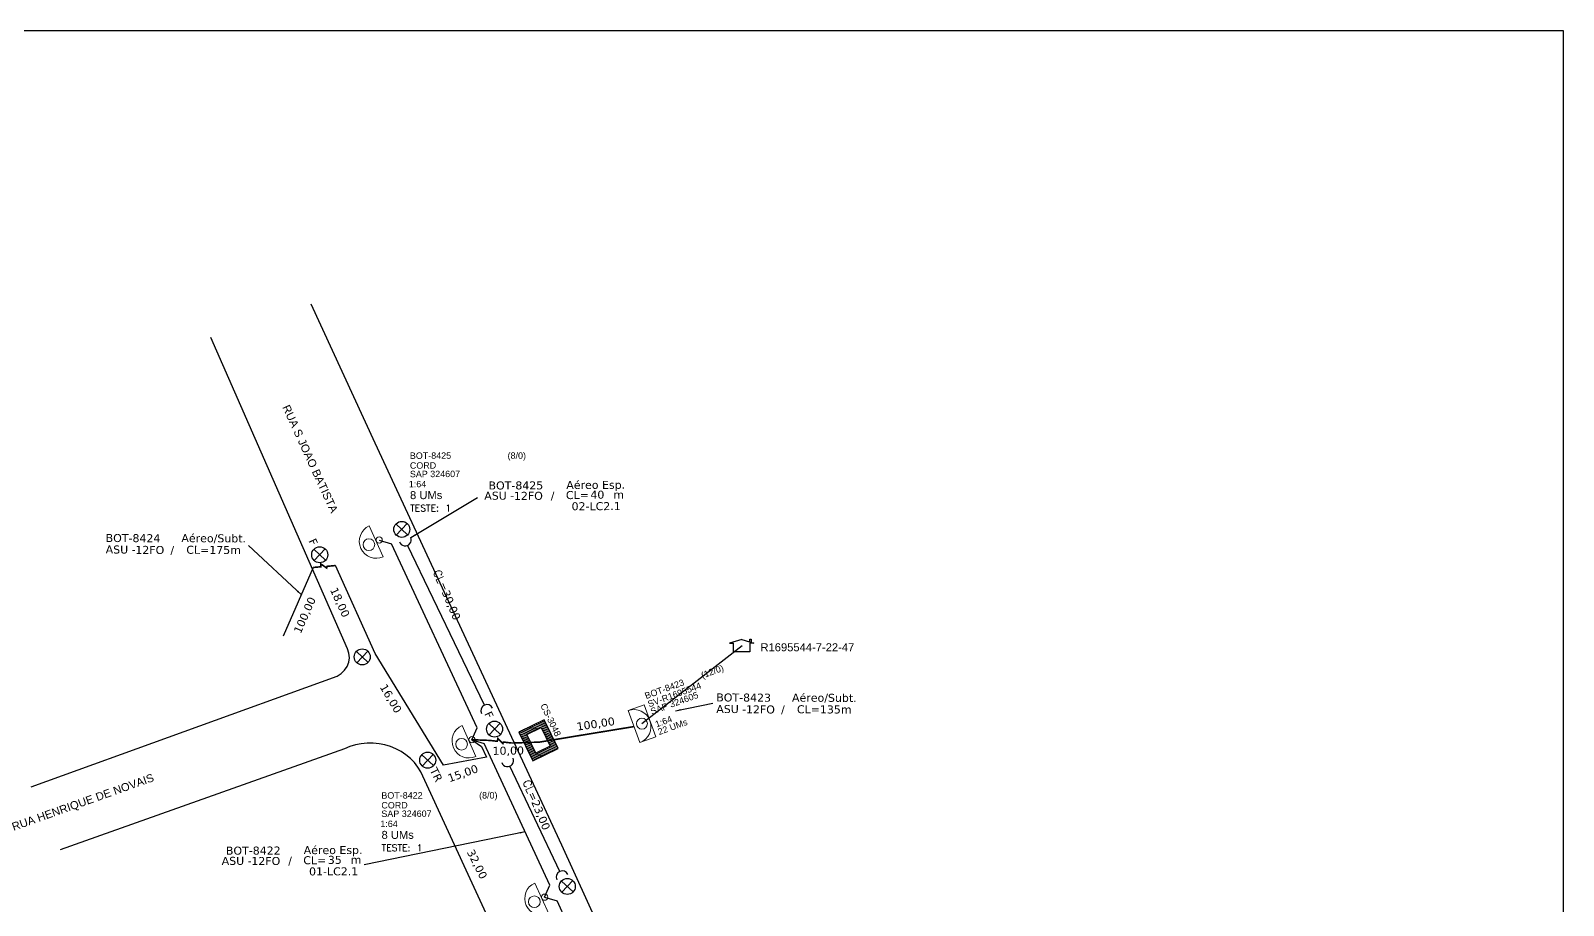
# Model space of a CAD drawing. Extents: x -89 to 749, y 705 to 1299.
# Drawn here: x 462 to 749.2, y 1135.2 to 1299 of the extents above; entities that cross this region are included whole.
import ezdxf
from ezdxf.enums import TextEntityAlignment as Align

# ---------------------------------------------------------------- set-up
doc = ezdxf.new("R2010")
doc.units = 0
for name, color, linetype in [('10.1-Caixas Subterrâneas', 5, 'Continuous'), ('10.4-Postes', 1, 'Continuous'), ('CAP a instalar', 1, 'Continuous'), ('label_cabos', 7, 'Continuous'), ('Legenda', 1, 'Continuous'), ('medidas', 3, 'Continuous'), ('QUADRA', 7, 'Continuous'), ('Subida Lateral', 5, 'Continuous'), ('surveys', 7, 'Continuous'), ('surveys legendas', 7, 'Continuous')]:
    doc.layers.add(name, color=color, linetype=linetype)
for name, color, linetype, lineweight in [("20.0-LEGENDA DOS CDO'S", 1, 'Continuous', 0), ('20.1-CDO_INTERIOR', 1, 'Continuous', 0), ('20.2-CDO_POSTE', 1, 'Continuous', 5), ('20.6-CORDOALHA_SUPORTE', 7, 'Continuous', 25), ('CORDOALHA_SUPORTE', 7, 'Continuous', 25), ('Segmento Logradouro Texto', 7, 'Continuous', 0)]:
    doc.layers.add(name, color=color, linetype=linetype, lineweight=lineweight)
doc.layers.add('DROP DE CLIENTE', color=140, linetype='Continuous', plot=False)
doc.layers.add('EXTRA', color=50, linetype='Continuous', plot=False)
doc.styles.add('ARIAL', font='arial.ttf')
doc.styles.add('DIGICADE', font='arial.ttf')
doc.styles.add('ROMANS', font='romans')
doc.styles.add('siredit', font='verdana.ttf')
doc.linetypes.add('FENCELINE1', pattern='A,0.25,-0.1,[133,ltypeshp.shx,S=0.1,R=0,X=-0.1,Y=0],-0.1,1', length=1.45)
doc.dimstyles.new('CC', dxfattribs={"dimtxt": 1, "dimasz": 2, "dimexe": 0.18, "dimexo": 0.0625, "dimgap": 0.09, "dimtad": 0, "dimdec": 0, "dimrnd": 1, "dimzin": 0, "dimdsep": 46, "dimtxsty": 'siredit', "dimblk": 'NONE', "dimcen": 0, "dimse1": 1, "dimse2": 1, "dimsd1": 1, "dimsd2": 1, "dimclrt": 7, "dimadec": 0, "dimazin": 0, "dimtfac": 1, "dimtdec": 0, "dimtofl": 0, "dimtmove": 0, "dimatfit": 3, "dimfxl": 0, "dimtolj": 1, "dimtzin": 0, "dimarcsym": 0})

# ---------------------------------------------------------------- blocks, each defined once
blk = doc.blocks.new('SURVEY_SURVEY')
for p, q in [((0, 0.0000152), (-0.0000151, 0.0000108)), ((-0.0000151, 0.0000108), (-0.0000104, 0.0000108)), ((-0.0000103, 0), (-0.0000103, 0.0000108)), ((0.0000103, 0), (-0.0000103, 0)), ((0, 0.0000152), (0.0000151, 0.0000108)), ((0.0000101, 0.0000159), (0.0000117, 0.0000159)), ((0.0000101, 0.0000123), (0.0000101, 0.0000159)), ((0.0000151, 0.0000108), (0.0000103, 0.0000108)), ((0.0000103, 0.0000108), (0.0000103, 0)), ((0.0000117, 0.0000159), (0.0000117, 0.0000119))]:
    blk.add_line(p, q)
blk = doc.blocks.new('*U94')
at = {"color": 0}
blk.add_line((2.14, -0.58), (-2.1, -0.68), dxfattribs=at)
for centre, radius in [((0, 0.38), 0.733), ((0.03, -1.03), 0.393)]:
    blk.add_circle(centre, radius, dxfattribs=at)
blk.add_arc((0.02, -0.63), 2.12, 1.3782, 181.3782, dxfattribs=at)
blk = doc.blocks.new('*X65')
at = {"color": 0, "linetype": 'Continuous'}
for p, q in [((-1.25, 0.34099), (-0.49099, 1.1)), ((-1.25, 0.517767), (-0.667767, 1.1)), ((-1.25, 0.694544), (-0.844544, 1.1)), ((-1.25, 0.87132), (-1.02132, 1.1)), ((-1.25, 1.048097), (-1.198097, 1.1)), ((-1.25, 0.164214), (-0.8035, 0.610714)), ((-1.25, -0.012563), (-0.8035, 0.433937)), ((-1.25, -0.18934), (-0.8035, 0.25716)), ((-1.25, -0.366117), (-0.8035, 0.080383)), ((-0.789214, 0.625), (-0.314214, 1.1)), ((-0.612437, 0.625), (-0.137437, 1.1)), ((-0.43566, 0.625), (0.03934, 1.1)), ((-0.258883, 0.625), (0.216117, 1.1)), ((-0.082107, 0.625), (0.392893, 1.1)), ((0.09467, 0.625), (0.56967, 1.1)), ((0.271447, 0.625), (0.746447, 1.1)), ((0.448223, 0.625), (0.923223, 1.1)), ((0.625, 0.625), (1.1, 1.1)), ((0.801777, 0.625), (1.25, 1.073223)), ((0.8035, 0.449947), (1.25, 0.896447)), ((0.8035, 0.27317), (1.25, 0.71967)), ((0.8035, 0.096393), (1.25, 0.542893)), ((0.8035, -0.080383), (1.25, 0.366117)), ((0.8035, -0.25716), (1.25, 0.18934)), ((0.8035, -0.433937), (1.25, 0.012563)), ((-1.25, -0.542893), (-0.8035, -0.096393)), ((-1.25, -0.71967), (-0.8035, -0.27317)), ((-1.25, -0.896447), (-0.8035, -0.449947)), ((-1.25, -1.073223), (-0.801777, -0.625)), ((-1.1, -1.1), (-0.625, -0.625)), ((-0.923223, -1.1), (-0.448223, -0.625)), ((-0.746447, -1.1), (-0.271447, -0.625)), ((-0.56967, -1.1), (-0.09467, -0.625)), ((-0.392893, -1.1), (0.082107, -0.625)), ((-0.216117, -1.1), (0.258883, -0.625)), ((-0.03934, -1.1), (0.43566, -0.625)), ((0.137437, -1.1), (0.612437, -0.625)), ((0.314214, -1.1), (0.789214, -0.625)), ((0.49099, -1.1), (1.25, -0.34099)), ((0.667767, -1.1), (1.25, -0.517767)), ((0.8035, -0.610714), (1.25, -0.164214)), ((0.844544, -1.1), (1.25, -0.694544)), ((1.02132, -1.1), (1.25, -0.87132)), ((1.198097, -1.1), (1.25, -1.048097))]:
    blk.add_line(p, q, dxfattribs=at)
blk = doc.blocks.new('MANHOLE_MQ')
at = {"color": 0, "linetype": 'Continuous'}
for p, q in [((0.00000623, 0.00000569), (-0.00000627, 0.00000569)), ((-0.00000627, 0.00000569), (-0.00000627, -0.00000531)), ((-0.00000404, 0.00000331), (0.00000399, 0.00000331)), ((-0.00000404, -0.00000294), (-0.00000404, 0.00000331)), ((0.00000399, 0.00000331), (0.00000399, -0.00000294)), ((0.00000623, -0.00000531), (0.00000623, 0.00000569)), ((-0.00000627, -0.00000531), (0.00000623, -0.00000531)), ((0.00000399, -0.00000294), (-0.00000404, -0.00000294)), ((0.00000399, -0.00000294), (0.00000399, -0.00000294))]:
    blk.add_line(p, q, dxfattribs=at)
at = {"color": 0, "linetype": 'Continuous', "xscale": 5e-06, "yscale": 5e-06, "zscale": 1e-05}
blk.add_blockref('*X65', (-0.00000002, 0.00000019), dxfattribs=at)
blk = doc.blocks.new('Inst CDOE-8 CAIXA DIST OPT CDOE 48F_8D C_SPL OPTAP')
at = {"layer": "20.0-LEGENDA DOS CDO'S", "color": 0, "style": 'ARIAL'}
for tag, p, height in [('FID', (0.12, 5.25), 0.8), ('CORDOALHA', (0.12, 4.02), 0.8), ('1:XX', (-0.01, 1.7), 0.8), ('SAP', (0.12, 2.96), 0.8), ('UMS', (0.14, 0.22), 1)]:
    blk.add_attdef(tag, p, '', height=height, rotation=0.118, dxfattribs=at)
at = {"layer": "20.0-LEGENDA DOS CDO'S", "color": 0}
for tag, p, style, flags in [('ID_ATIVIDADE', (0.12, 6.47), 'ARIAL', 3), ('FATOR', (7.92, 6.47), 'ARIAL', 1), ('QTDE', (0.23, -0.97), 'DIGICADE', 3)]:
    blk.add_attdef(tag, p, '', height=0.8, rotation=0.118, dxfattribs=dict(at, style=style, flags=flags))
at = {"layer": "20.0-LEGENDA DOS CDO'S", "color": 0, "style": 'ARIAL'}
blk.add_attdef('FIBRAS_UTILIZADAS', text='', height=0.8, rotation=0.118, dxfattribs=at).set_placement((13.48, 5.26), align=Align.CENTER)
blk = doc.blocks.new('Teste  FTTH')
at = {"color": 0, "lineweight": 0, "style": 'ROMANS'}
for tag, p in [('TESTE', (-2.3, -0.29)), ('QTDE', (0.21, -0.29))]:
    blk.add_attdef(tag, p, '', height=0.48, dxfattribs=at)
for tag, p, flags in [('FID', (-2.23, -1.25), 1), ('FATOR', (-2.23, -2.03), 3), ('ID_ATIVIDADE', (-2.23, -2.72), 3)]:
    blk.add_attdef(tag, p, '', height=0.48, dxfattribs=dict(at, flags=flags))
blk = doc.blocks.new('Inst CORD ALUMINIO 4.8 MM 3F(sem recursos)')
at = {"layer": '20.6-CORDOALHA_SUPORTE', "color": 0, "lineweight": 0, "style": 'ROMANS'}
blk.add_attdef('LANCE', text='', height=1, dxfattribs=at).set_placement((-0.54, -2.21), align=Align.RIGHT)
at = {"layer": '20.6-CORDOALHA_SUPORTE', "color": 0, "style": 'siredit'}
blk.add_attdef('QTDE', (-0.54, -2.21), '', height=1, rotation=359.69, dxfattribs=at)
at = {"layer": '20.6-CORDOALHA_SUPORTE', "color": 0, "lineweight": 0, "style": 'ROMANS'}
for tag, p, flags in [('FATOR', (-5.2, -4.44), 3), ('ID_ATIVIDADE', (-5.2, -6.67), 3), ('FID', (-5.2, -8.9), 1)]:
    blk.add_attdef(tag, p, '', height=1, dxfattribs=dict(at, flags=flags))
blk = doc.blocks.new('Inst CB ESP CFOA-SM-ASU-120-S-12')
at = {"layer": 'label_cabos', "color": 0, "style": 'siredit'}
for tag, flags, p in [('ID_ATIVIDADE', 3, (1.31, 2.67)), ('FATOR', 1, (11.56, 2.55))]:
    blk.add_attdef(tag, text='', height=1, rotation=359.69, dxfattribs=dict(at, flags=flags)).set_placement(p, align=Align.MIDDLE_CENTER)
for tag, p in [('TIPO_CABO', (1.26, 0)), ('DESTINO_CABO', (3.13, 1.26)), ('CABO', (4.69, -0.05)), ('/', (7.71, -0.05)), ('LANCE', (10.81, 0)), ('TIPO_CABO', (13.11, 1.24)), ('UND', (15.96, 0)), ('FID', (13.15, -1.41))]:
    blk.add_attdef(tag, text='', height=1, rotation=359.69, dxfattribs=at).set_placement(p, align=Align.MIDDLE_CENTER)
blk.add_attdef('QTDE', (12.43, -0.47), '', height=1, rotation=359.69, dxfattribs=at)
blk = doc.blocks.new('_None')
blk = doc.blocks.new('LEGENDA DOS CABOS')
at = {"layer": 'EXTRA', "color": 0, "style": 'siredit'}
for tag, p in [('ID', (4.6, 0.97)), ('XX', (9.03, 0.97))]:
    blk.add_attdef(tag, text='', height=0.48, rotation=359.69, dxfattribs=at).set_placement(p, align=Align.MIDDLE_CENTER)
at = {"layer": 'Legenda', "color": 0, "style": 'siredit'}
for tag, p in [('TIPO_CABO', (1.31, 0)), ('CABO', (4.69, -0.05)), ('/', (6.81, -0.05)), ('METROS', (10.03, -0.05))]:
    blk.add_attdef(tag, text='', height=0.8, rotation=359.69, dxfattribs=at).set_placement(p, align=Align.MIDDLE_CENTER)

msp = doc.modelspace()

# ---------------------------------------------------------------- linework, layer by layer
msp.add_lwpolyline([(-89.32, 705.02), (749.25, 705.02), (749.25, 1299.02), (-89.32, 1299.02), (-89.32, 705.02)])
at = {"layer": '10.4-Postes', "color": 1}
for p, q in [((530.44, 1206.62), (532.63, 1204.57)), ((532.56, 1206.69), (530.51, 1204.5)), ((515.06, 1201.87), (517.25, 1199.82)), ((517.18, 1201.94), (515.13, 1199.75)), ((523.02, 1182.72), (525.21, 1180.67)), ((525.14, 1182.79), (523.09, 1180.6)), ((547.83, 1169.21), (550.02, 1167.16)), ((549.95, 1169.28), (547.9, 1167.09)), ((535.29, 1163.38), (537.48, 1161.33)), ((537.41, 1163.45), (535.36, 1161.26)), ((561.47, 1139.72), (563.66, 1137.67)), ((563.59, 1139.79), (561.54, 1137.6))]:
    msp.add_line(p, q, dxfattribs=at)
for centre in [(531.54, 1205.6), (516.15, 1200.84), (524.12, 1181.7), (548.92, 1168.19), (536.39, 1162.36), (562.56, 1138.7)]:
    msp.add_circle(centre, 1.5, dxfattribs=at)
at = {"layer": '20.1-CDO_INTERIOR', "color": 1, "lineweight": 18}
msp.add_lwpolyline([(579.14, 1166.75), (576.95, 1172.74), (573.96, 1171.65), (576.15, 1165.66)], close=True, dxfattribs=at)
msp.add_circle((576.55, 1169.2), 1.02, dxfattribs=at)
msp.add_arc((575.05, 1168.65), 3.19, 290.0944, 110.0944, dxfattribs=at)
at = {"layer": 'CAP a instalar', "color": 7, "linetype": 'FENCELINE1', "ltscale": 5}
for points in [[(527.29, 1203.6), (529.61, 1202.89)], [(545.66, 1168.44), (529.61, 1202.89)], [(544.67, 1166.19), (545.66, 1168.44)], [(544.67, 1166.19), (547, 1165.48)], [(559.3, 1138.95), (547, 1165.48)], [(558.31, 1136.7), (559.3, 1138.95)], [(558.31, 1136.7), (560.64, 1135.99)], [(566.09, 1124.01), (560.64, 1135.99)]]:
    msp.add_lwpolyline(points, dxfattribs=at)
at = {"layer": 'CAP a instalar', "color": 8, "linetype": 'FENCELINE1', "ltscale": 5}
for points in [[(514.93, 1198.46), (509.33, 1185.58)], [(544.67, 1166.19), (546.5, 1164.9), (547.41, 1162.93), (539.34, 1161.41), (526.57, 1182.37), (519.09, 1198.82)]]:
    msp.add_lwpolyline(points, dxfattribs=at)
at = {"layer": 'CAP a instalar', "color": 1, "linetype": 'FENCELINE1', "ltscale": 5, "const_width": 0.3}
for points in [[(544.67, 1166.19), (548.02, 1166.06)], [(552.16, 1165.57), (557.31, 1165.74), (575.05, 1168.65)]]:
    msp.add_lwpolyline(points, dxfattribs=at)
at = {"layer": 'CORDOALHA_SUPORTE'}
for points in [[(531.1, 1203.26, 1), (533.24, 1204.06)], [(548.55, 1172.13, 1), (546.49, 1171.13)], [(550.27, 1161.9, 1), (552.42, 1162.71)], [(562.67, 1140.97, 1), (560.61, 1139.97)]]:
    msp.add_lwpolyline(points, format="xyb", dxfattribs=at)
for points in [[(547.02, 1172.65), (532.61, 1202.61)], [(561.14, 1141.5), (551.78, 1161.25)]]:
    msp.add_lwpolyline(points, dxfattribs=at)
at = {"layer": 'DROP DE CLIENTE'}
msp.add_lwpolyline([(576.55, 1169.2), (595.31, 1183.86)], dxfattribs=at)
at = {"layer": 'QUADRA'}
for points in [[(514.49, 1247.88), (526.48, 1221.79), (561.49, 1146.49), (561.49, 1146.49), (571.4, 1124.69), (576.02, 1114.64), (579.05, 1115.62), (599.54, 1071.66), (614.18, 1039.48), (616.69, 1034.24), (706.12, 1072.91)], [(462.04, 1157.37), (519.4, 1178.1), (520.15, 1178.59), (520.79, 1179.2), (521.28, 1179.93), (521.59, 1180.72), (521.71, 1181.56), (521.64, 1182.41), (521.39, 1183.22), (495.72, 1241.56)], [(462.04, 1157.37), (519.4, 1178.1), (520.15, 1178.59), (520.79, 1179.2), (521.28, 1179.93), (521.59, 1180.72), (521.71, 1181.56), (521.64, 1182.41), (521.39, 1183.22), (495.72, 1241.56)], [(583.6, 1055.1), (535.51, 1159.35), (535.11, 1160.17), (534.55, 1161.06), (533.89, 1161.91), (533.15, 1162.67), (532.32, 1163.37), (531.42, 1163.98), (530.45, 1164.5), (529.43, 1164.92), (528.38, 1165.23), (527.28, 1165.45), (526.16, 1165.56), (525.05, 1165.56), (523.94, 1165.45), (522.85, 1165.25), (521.78, 1164.92), (520.77, 1164.51), (467.52, 1145.54)], [(583.6, 1055.1), (535.51, 1159.35), (535.11, 1160.17), (534.55, 1161.06), (533.89, 1161.91), (533.15, 1162.67), (532.32, 1163.37), (531.42, 1163.98), (530.45, 1164.5), (529.43, 1164.92), (528.38, 1165.23), (527.28, 1165.45), (526.16, 1165.56), (525.05, 1165.56), (523.94, 1165.45), (522.85, 1165.25), (521.78, 1164.92), (520.77, 1164.51), (467.52, 1145.54)]]:
    msp.add_lwpolyline(points, dxfattribs=at)
at = {"layer": 'Subida Lateral', "color": 5, "const_width": 0.3}
for points in [[(514.93, 1198.46), (516.36, 1198.59), (516.35, 1199.13), (517.46, 1198.35), (517.51, 1198.67), (519.09, 1198.82)], [(548.02, 1166.06), (549.44, 1165.9), (549.55, 1166.44), (550.48, 1165.45), (550.59, 1165.75), (552.16, 1165.57)]]:
    msp.add_lwpolyline(points, dxfattribs=at)

# ---------------------------------------------------------------- block references
at = {"color": 0, "lineweight": 0, "xscale": 1.5, "yscale": 1.5, "zscale": 1.5, "rotation": 293.1079961886182}
for p, values in [((542.35, 1194.4), {'QTDE': '30,00', 'LANCE': 'CL='}), ((559.14, 1155.07), {'QTDE': '23,00', 'LANCE': 'CL='})]:
    msp.add_blockref('Inst CORD ALUMINIO 4.8 MM 3F(sem recursos)', p, dxfattribs=at).add_auto_attribs(values)
at = {"layer": '10.1-Caixas Subterrâneas', "color": 30, "xscale": 479681.3314667373, "yscale": 479681.3314667373, "zscale": 479681.3314667373, "rotation": 115.8011527162112}
msp.add_blockref('MANHOLE_MQ', (557.22, 1166.12), dxfattribs=at)
at = {"layer": "20.0-LEGENDA DOS CDO'S", "color": 7, "lineweight": 0, "xscale": 1.5, "yscale": 1.5, "zscale": 1.5}
msp.add_blockref('Inst CDOE-8 CAIXA DIST OPT CDOE 48F_8D C_SPL OPTAP', (532.87, 1210.93), dxfattribs=at).add_auto_attribs({'FID': 'BOT-8425', 'CORDOALHA': 'CORD', 'SAP': 'SAP 324607', '1:XX': '1:64', 'UMS': '8 UMs', 'FIBRAS_UTILIZADAS': '(8/0)'})
at = {"layer": "20.0-LEGENDA DOS CDO'S", "lineweight": 0, "xscale": 2.62575, "yscale": 2.62575, "zscale": 2.62575, "rotation": 3.126797674058592e-05}
msp.add_blockref('Teste  FTTH', (539.14, 1209.72), dxfattribs=at).add_auto_attribs({'TESTE': 'TESTE:', 'QTDE': '1'})
at = {"layer": "20.0-LEGENDA DOS CDO'S", "color": 5, "lineweight": 0, "xscale": 1.5, "yscale": 1.5, "zscale": 1.5}
msp.add_blockref('Inst CDOE-8 CAIXA DIST OPT CDOE 48F_8D C_SPL OPTAP', (527.53, 1147.28), dxfattribs=at).add_auto_attribs({'FID': 'BOT-8422', 'CORDOALHA': 'CORD', 'SAP': 'SAP 324607', '1:XX': '1:64', 'UMS': '8 UMs', 'FIBRAS_UTILIZADAS': '(8/0)'})
at = {"layer": "20.0-LEGENDA DOS CDO'S", "color": 5, "lineweight": 0, "xscale": 2.62575, "yscale": 2.62575, "zscale": 2.62575, "rotation": 3.126797674058592e-05}
msp.add_blockref('Teste  FTTH', (533.8, 1146.07), dxfattribs=at).add_auto_attribs({'TESTE': 'TESTE:', 'QTDE': '1'})
at = {"layer": '20.2-CDO_POSTE', "color": 7, "xscale": 1.5, "yscale": 1.5, "zscale": 1.5, "rotation": 113.0177794783651}
for p in [(525.89, 1202.96), (556.91, 1136.05)]:
    msp.add_blockref('*U94', p, dxfattribs=at)
at = {"layer": '20.2-CDO_POSTE', "color": 5, "xscale": 1.5, "yscale": 1.5, "zscale": 1.5, "rotation": 112.3993542455005}
msp.add_blockref('*U94', (543.27, 1165.56), dxfattribs=at)
at = {"layer": 'label_cabos'}
ref = msp.add_blockref('Inst CB ESP CFOA-SM-ASU-120-S-12', (548.23, 1211.9), dxfattribs=dict(at, xscale=1.5, yscale=1.5, zscale=1.5, rotation=0.4634636605450995))
ref.add_attrib('DESTINO_CABO', 'BOT-8425', dxfattribs={"color": 0, "height": 1.5, "rotation": 0.1535, "style": 'siredit'}).set_placement((552.92, 1213.83), align=Align.MIDDLE_CENTER)
ref.add_attrib('TIPO_CABO', 'Aéreo Esp.', dxfattribs={"color": 0, "height": 1.5, "rotation": 0.1535, "style": 'siredit'}).set_placement((567.88, 1213.93), align=Align.MIDDLE_CENTER)
ref.add_attrib('CABO', '12FO', dxfattribs={"color": 0, "height": 1.5, "rotation": 0.1535, "style": 'siredit'}).set_placement((555.26, 1211.88), align=Align.MIDDLE_CENTER)
ref.add_attrib('/', '/', dxfattribs={"color": 0, "height": 1.5, "rotation": 0.1535, "style": 'siredit'}).set_placement((559.8, 1211.92), align=Align.MIDDLE_CENTER)
ref.add_attrib('TIPO_CABO', 'ASU - ', dxfattribs={"color": 0, "height": 1.5, "rotation": 0.1535, "style": 'siredit'}).set_placement((550.13, 1211.91), align=Align.MIDDLE_CENTER)
ref.add_attrib('FID', '02-LC2.1', dxfattribs={"color": 0, "height": 1.5, "rotation": 0.1535, "style": 'siredit'}).set_placement((567.97, 1209.94), align=Align.MIDDLE_CENTER)
ref.add_attrib('LANCE', 'CL=', dxfattribs={"color": 0, "height": 1.5, "rotation": 0.1535, "style": 'siredit'}).set_placement((564.45, 1212.03), align=Align.MIDDLE_CENTER)
ref.add_attrib('QTDE', '40', (566.88, 1211.34), dxfattribs={"color": 0, "height": 1.5, "rotation": 0.1535, "style": 'siredit'})
ref.add_attrib('UND', 'm', dxfattribs={"color": 0, "height": 1.5, "rotation": 0.1535, "style": 'siredit'}).set_placement((572.18, 1212.1), align=Align.MIDDLE_CENTER)
at = {"layer": 'label_cabos', "color": 0, "lineweight": 0}
ref = msp.add_blockref('LEGENDA DOS CABOS', (474.73, 1201.03), dxfattribs=dict(at, xscale=1.5, yscale=1.5, zscale=1.5))
ref.add_attrib('ID', 'BOT-8424', dxfattribs={"color": 0, "height": 1.5, "rotation": 359.69, "style": 'siredit'}).set_placement((481.16, 1203.96), align=Align.MIDDLE_CENTER)
ref.add_attrib('CABO', ' 12FO', dxfattribs={"color": 0, "height": 1.5, "rotation": 359.69, "style": 'siredit'}).set_placement((483.98, 1201.75), align=Align.MIDDLE_CENTER)
ref.add_attrib('METROS', 'CL=175m', dxfattribs={"color": 0, "height": 1.5, "rotation": 359.69, "style": 'siredit'}).set_placement((496.27, 1201.75), align=Align.MIDDLE_CENTER)
ref.add_attrib('XX', 'Aéreo/Subt.', dxfattribs={"color": 0, "height": 1.5, "rotation": 359.69, "style": 'siredit'}).set_placement((496.28, 1203.93), align=Align.MIDDLE_CENTER)
ref.add_attrib('/', '/', dxfattribs={"color": 0, "height": 1.5, "rotation": 359.69, "style": 'siredit'}).set_placement((488.52, 1201.75), align=Align.MIDDLE_CENTER)
ref.add_attrib('TIPO_CABO', 'ASU -', dxfattribs={"color": 0, "height": 1.5, "rotation": 359.69, "style": 'siredit'}).set_placement((478.84, 1201.82), align=Align.MIDDLE_CENTER)
ref = msp.add_blockref('LEGENDA DOS CABOS', (589.18, 1171.16), dxfattribs=dict(at, xscale=1.5, yscale=1.5, zscale=1.5))
ref.add_attrib('ID', 'BOT-8423', dxfattribs={"color": 0, "height": 1.5, "rotation": 359.69, "style": 'siredit'}).set_placement((595.61, 1174.09), align=Align.MIDDLE_CENTER)
ref.add_attrib('CABO', ' 12FO', dxfattribs={"color": 0, "height": 1.5, "rotation": 359.69, "style": 'siredit'}).set_placement((598.43, 1171.87), align=Align.MIDDLE_CENTER)
ref.add_attrib('METROS', 'CL=135m', dxfattribs={"color": 0, "height": 1.5, "rotation": 359.69, "style": 'siredit'}).set_placement((610.72, 1171.87), align=Align.MIDDLE_CENTER)
ref.add_attrib('XX', 'Aéreo/Subt.', dxfattribs={"color": 0, "height": 1.5, "rotation": 359.69, "style": 'siredit'}).set_placement((610.73, 1174.05), align=Align.MIDDLE_CENTER)
ref.add_attrib('/', '/', dxfattribs={"color": 0, "height": 1.5, "rotation": 359.69, "style": 'siredit'}).set_placement((602.97, 1171.87), align=Align.MIDDLE_CENTER)
ref.add_attrib('TIPO_CABO', 'ASU -', dxfattribs={"color": 0, "height": 1.5, "rotation": 359.69, "style": 'siredit'}).set_placement((593.29, 1171.94), align=Align.MIDDLE_CENTER)
at = {"layer": 'label_cabos'}
ref = msp.add_blockref('Inst CB ESP CFOA-SM-ASU-120-S-12', (499.02, 1143.49), dxfattribs=dict(at, xscale=1.5, yscale=1.5, zscale=1.5, rotation=0.4634636605450994))
ref.add_attrib('DESTINO_CABO', 'BOT-8422', dxfattribs={"color": 0, "height": 1.5, "rotation": 0.1535, "style": 'siredit'}).set_placement((503.7, 1145.42), align=Align.MIDDLE_CENTER)
ref.add_attrib('TIPO_CABO', 'Aéreo Esp.', dxfattribs={"color": 0, "height": 1.5, "rotation": 0.1535, "style": 'siredit'}).set_placement((518.66, 1145.52), align=Align.MIDDLE_CENTER)
ref.add_attrib('CABO', '12FO', dxfattribs={"color": 0, "height": 1.5, "rotation": 0.1535, "style": 'siredit'}).set_placement((506.05, 1143.47), align=Align.MIDDLE_CENTER)
ref.add_attrib('/', '/', dxfattribs={"color": 0, "height": 1.5, "rotation": 0.1535, "style": 'siredit'}).set_placement((510.59, 1143.51), align=Align.MIDDLE_CENTER)
ref.add_attrib('TIPO_CABO', 'ASU - ', dxfattribs={"color": 0, "height": 1.5, "rotation": 0.1535, "style": 'siredit'}).set_placement((500.91, 1143.5), align=Align.MIDDLE_CENTER)
ref.add_attrib('FID', '01-LC2.1', dxfattribs={"color": 0, "height": 1.5, "rotation": 0.1535, "style": 'siredit'}).set_placement((518.76, 1141.53), align=Align.MIDDLE_CENTER)
ref.add_attrib('LANCE', 'CL=', dxfattribs={"color": 0, "height": 1.5, "rotation": 0.1535, "style": 'siredit'}).set_placement((515.23, 1143.62), align=Align.MIDDLE_CENTER)
ref.add_attrib('QTDE', '35', (517.67, 1142.93), dxfattribs={"color": 0, "height": 1.5, "rotation": 0.1535, "style": 'siredit'})
ref.add_attrib('UND', 'm', dxfattribs={"color": 0, "height": 1.5, "rotation": 0.1535, "style": 'siredit'}).set_placement((522.96, 1143.69), align=Align.MIDDLE_CENTER)
at = {"layer": 'surveys', "color": 255, "xscale": 150000, "yscale": 150000, "zscale": 150000}
msp.add_blockref('SURVEY_SURVEY', (595.24, 1182.67), dxfattribs=at)

# ---------------------------------------------------------------- texts
at = {"layer": '10.1-Caixas Subterrâneas', "color": 30, "style": 'ARIAL'}
msp.add_text('CS-3048', height=1.2, rotation=295.8012, dxfattribs=at).set_placement((557.47, 1172.62))
at = {"layer": '10.4-Postes', "lineweight": 0, "style": 'siredit'}
for s, p in [('F', (514.01, 1203.45)), ('F', (546.95, 1171.06)), ('TR', (536.75, 1160.53))]:
    msp.add_text(s, height=1.5, rotation=295.4462, dxfattribs=at).set_placement(p)
at = {"layer": "20.0-LEGENDA DOS CDO'S", "color": 1, "style": 'ARIAL'}
msp.add_text('        (12/0)', height=1.2, rotation=20.0944, dxfattribs=at).set_placement((588.2, 1177.76), align=Align.CENTER)
for s, p in [('BOT-8423', (577.34, 1173.79)), ('SV-R1695544', (577.9, 1172.25)), ('SAP 324605', (578.41, 1170.86)), ('1:64', (579.27, 1168.48)), ('22 UMs', (579.79, 1167.05))]:
    msp.add_text(s, height=1.2, rotation=20.0944, dxfattribs=at).set_placement(p)
at = {"layer": 'medidas', "style": 'siredit'}
for s, rotation, p in [('100,00', 66.1934, (512.57, 1185.94)), ('18,00', 294.681, (518.04, 1194.29)), ('16,00', 300.4727, (527.35, 1176.07)), ('100,00', 8.6359, (564.43, 1167.88)), ('10,00', 0.8432, (548.56, 1163.35)), ('15,00', 19.7209, (540.47, 1158.2)), ('32,00', 296.4674, (543.68, 1145.18))]:
    msp.add_text(s, height=1.5, rotation=rotation, dxfattribs=at).set_placement(p)
at = {"layer": 'Segmento Logradouro Texto', "linetype": 'Continuous', "char_height": 1.5, "attachment_point": 1, "style": 'DIGICADE'}
for s, insert, width, rotation in [('\\fArial|b0|i0|c0|p34;\\W1.0000000000;\\T1.0000000000;\\o\\lRUA S JOAO BATISTA', (510.46, 1229.12), 22.4304, 294.6471), ('\\fArial|b0|i0|c0|p34;\\W1.0000000000;\\T1.0000000000;\\o\\lRUA HENRIQUE DE NOVAIS', (458.28, 1150.53), 28.4785, 19.5036)]:
    msp.add_mtext(s, dxfattribs=dict(at, insert=insert, width=width, rotation=rotation))
at = {"layer": 'surveys legendas', "style": 'ARIAL'}
msp.add_text('R1695544-7-22-47', height=1.5, dxfattribs=at).set_placement((598.76, 1182.76))

# ---------------------------------------------------------------- leaders
at = {"layer": 'label_cabos'}
for points in [[(533.24, 1204.06), (545.72, 1211.56)], [(512.71, 1193.35), (502.8, 1202.59)], [(582.81, 1171.58), (589.81, 1173.01)], [(554.66, 1148.96), (524.49, 1142.74)]]:
    msp.add_leader(points, dimstyle='CC', override={"dimasz": 1, "dimgap": 0.09, "dimtad": 0}, dxfattribs=at)

doc.saveas('drawing.dxf')
